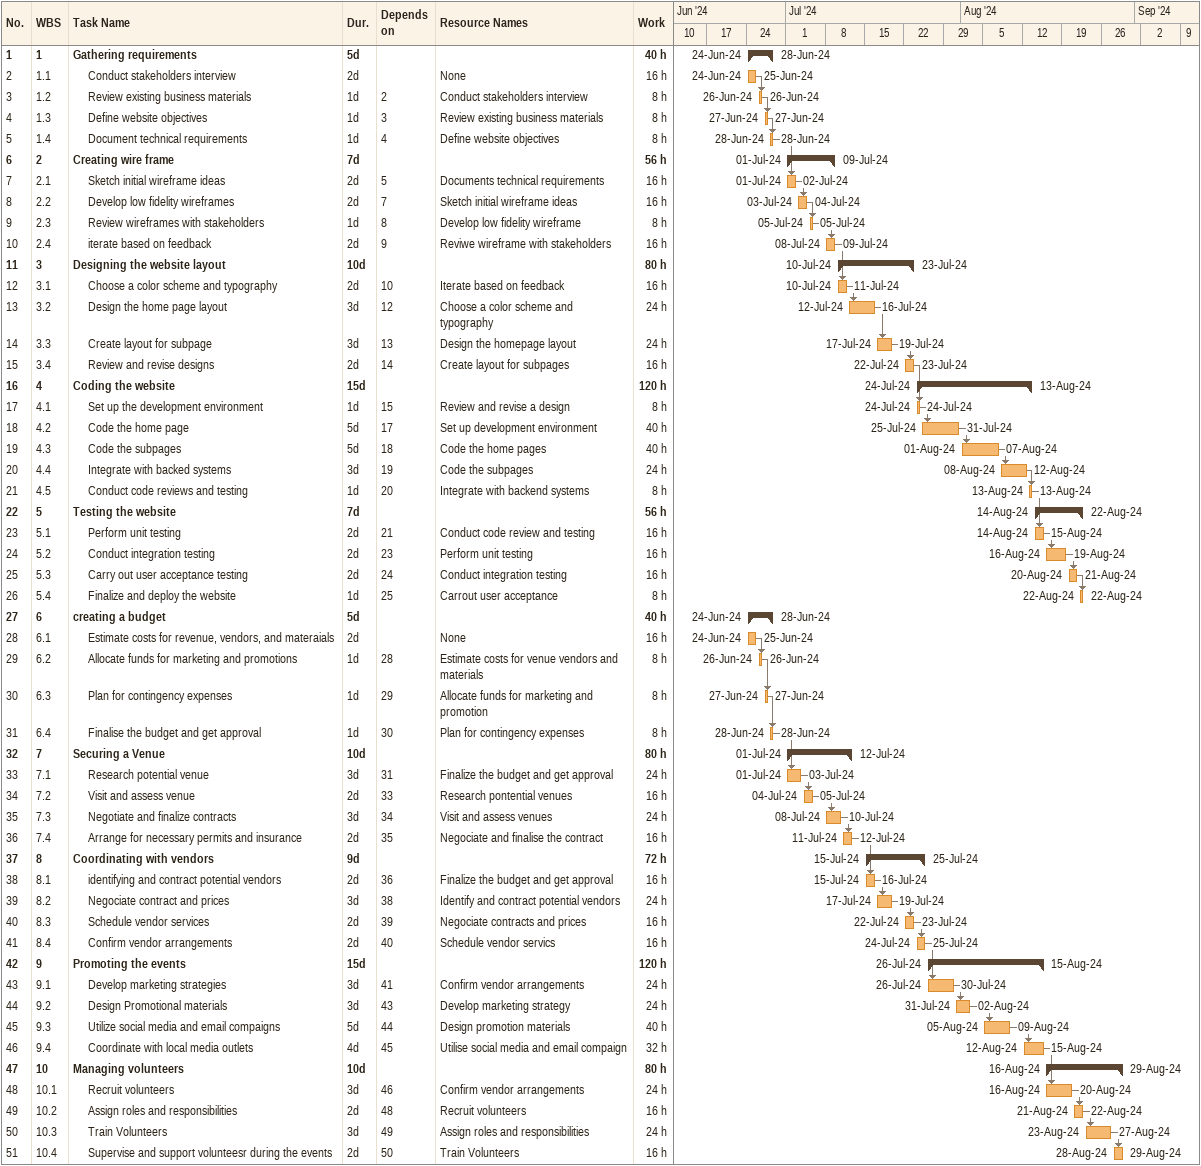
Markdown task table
| ID | WBS | Task | Duration | Start | Finish | Predecessors | Resources | Work (h) |
|---|---|---|---|---|---|---|---|---|
| 1 | 1 | **Gathering requirements** | 5d | 2024-06-24 | 2024-06-28 |  |  | 40 |
| 2 | 1.1 | Conduct stakeholders interview | 2d | 2024-06-24 | 2024-06-25 |  | None | 16 |
| 3 | 1.2 | Review existing business materials | 1d | 2024-06-26 | 2024-06-26 | 2 | Conduct stakeholders interview | 8 |
| 4 | 1.3 | Define website objectives | 1d | 2024-06-27 | 2024-06-27 | 3 | Review existing business materials | 8 |
| 5 | 1.4 | Document technical requirements | 1d | 2024-06-28 | 2024-06-28 | 4 | Define website objectives | 8 |
| 6 | 2 | **Creating wire frame** | 7d | 2024-07-01 | 2024-07-09 |  |  | 56 |
| 7 | 2.1 | Sketch initial wireframe ideas | 2d | 2024-07-01 | 2024-07-02 | 5 | Documents technical requirements | 16 |
| 8 | 2.2 | Develop low fidelity wireframes | 2d | 2024-07-03 | 2024-07-04 | 7 | Sketch initial wireframe ideas | 16 |
| 9 | 2.3 | Review wireframes with stakeholders | 1d | 2024-07-05 | 2024-07-05 | 8 | Develop low fidelity wireframe | 8 |
| 10 | 2.4 | iterate based on feedback | 2d | 2024-07-08 | 2024-07-09 | 9 | Reviwe wireframe with stakeholders | 16 |
| 11 | 3 | **Designing the website layout** | 10d | 2024-07-10 | 2024-07-23 |  |  | 80 |
| 12 | 3.1 | Choose a color scheme and typography | 2d | 2024-07-10 | 2024-07-11 | 10 | Iterate based on feedback | 16 |
| 13 | 3.2 | Design the home page layout | 3d | 2024-07-12 | 2024-07-16 | 12 | Choose a color scheme and typography | 24 |
| 14 | 3.3 | Create layout for subpage | 3d | 2024-07-17 | 2024-07-19 | 13 | Design the homepage layout | 24 |
| 15 | 3.4 | Review and revise designs | 2d | 2024-07-22 | 2024-07-23 | 14 | Create layout for subpages | 16 |
| 16 | 4 | **Coding the website** | 15d | 2024-07-24 | 2024-08-13 |  |  | 120 |
| 17 | 4.1 | Set up the development environment | 1d | 2024-07-24 | 2024-07-24 | 15 | Review and revise a design | 8 |
| 18 | 4.2 | Code the home page | 5d | 2024-07-25 | 2024-07-31 | 17 | Set up development environment | 40 |
| 19 | 4.3 | Code the subpages | 5d | 2024-08-01 | 2024-08-07 | 18 | Code the home pages | 40 |
| 20 | 4.4 | Integrate with backed systems | 3d | 2024-08-08 | 2024-08-12 | 19 | Code the subpages | 24 |
| 21 | 4.5 | Conduct code reviews and testing | 1d | 2024-08-13 | 2024-08-13 | 20 | Integrate with backend systems | 8 |
| 22 | 5 | **Testing the website** | 7d | 2024-08-14 | 2024-08-22 |  |  | 56 |
| 23 | 5.1 | Perform unit testing | 2d | 2024-08-14 | 2024-08-15 | 21 | Conduct code review and testing | 16 |
| 24 | 5.2 | Conduct integration testing | 2d | 2024-08-16 | 2024-08-19 | 23 | Perform unit testing | 16 |
| 25 | 5.3 | Carry out user acceptance testing | 2d | 2024-08-20 | 2024-08-21 | 24 | Conduct integration testing | 16 |
| 26 | 5.4 | Finalize and deploy the website | 1d | 2024-08-22 | 2024-08-22 | 25 | Carrout user acceptance | 8 |
| 27 | 6 | **creating a budget** | 5d | 2024-06-24 | 2024-06-28 |  |  | 40 |
| 28 | 6.1 | Estimate costs for revenue, vendors, and materaials | 2d | 2024-06-24 | 2024-06-25 |  | None | 16 |
| 29 | 6.2 | Allocate funds for marketing and promotions | 1d | 2024-06-26 | 2024-06-26 | 28 | Estimate costs for venue vendors and materials | 8 |
| 30 | 6.3 | Plan for contingency expenses | 1d | 2024-06-27 | 2024-06-27 | 29 | Allocate funds for marketing and promotion | 8 |
| 31 | 6.4 | Finalise the budget and get approval | 1d | 2024-06-28 | 2024-06-28 | 30 | Plan for contingency expenses | 8 |
| 32 | 7 | **Securing a Venue** | 10d | 2024-07-01 | 2024-07-12 |  |  | 80 |
| 33 | 7.1 | Research potential venue | 3d | 2024-07-01 | 2024-07-03 | 31 | Finalize the budget and get approval | 24 |
| 34 | 7.2 | Visit and assess venue | 2d | 2024-07-04 | 2024-07-05 | 33 | Research pontential venues | 16 |
| 35 | 7.3 | Negotiate and finalize contracts | 3d | 2024-07-08 | 2024-07-10 | 34 | Visit and assess venues | 24 |
| 36 | 7.4 | Arrange for necessary permits and insurance | 2d | 2024-07-11 | 2024-07-12 | 35 | Negociate and finalise the contract | 16 |
| 37 | 8 | **Coordinating with vendors** | 9d | 2024-07-15 | 2024-07-25 |  |  | 72 |
| 38 | 8.1 | identifying and contract potential vendors | 2d | 2024-07-15 | 2024-07-16 | 36 | Finalize the budget and get approval | 16 |
| 39 | 8.2 | Negociate contract and prices | 3d | 2024-07-17 | 2024-07-19 | 38 | Identify and contract potential vendors | 24 |
| 40 | 8.3 | Schedule vendor services | 2d | 2024-07-22 | 2024-07-23 | 39 | Negociate contracts and prices | 16 |
| 41 | 8.4 | Confirm vendor arrangements | 2d | 2024-07-24 | 2024-07-25 | 40 | Schedule vendor servics | 16 |
| 42 | 9 | **Promoting the events** | 15d | 2024-07-26 | 2024-08-15 |  |  | 120 |
| 43 | 9.1 | Develop marketing strategies | 3d | 2024-07-26 | 2024-07-30 | 41 | Confirm vendor arrangements | 24 |
| 44 | 9.2 | Design Promotional materials | 3d | 2024-07-31 | 2024-08-02 | 43 | Develop marketing strategy | 24 |
| 45 | 9.3 | Utilize social media and email compaigns | 5d | 2024-08-05 | 2024-08-09 | 44 | Design promotion materials | 40 |
| 46 | 9.4 | Coordinate with local media outlets | 4d | 2024-08-12 | 2024-08-15 | 45 | Utilise social media and email compaign | 32 |
| 47 | 10 | **Managing volunteers** | 10d | 2024-08-16 | 2024-08-29 |  |  | 80 |
| 48 | 10.1 | Recruit volunteers | 3d | 2024-08-16 | 2024-08-20 | 46 | Confirm vendor arrangements | 24 |
| 49 | 10.2 | Assign roles and responsibilities | 2d | 2024-08-21 | 2024-08-22 | 48 | Recruit volunteers | 16 |
| 50 | 10.3 | Train Volunteers | 3d | 2024-08-23 | 2024-08-27 | 49 | Assign roles and responsibilities | 24 |
| 51 | 10.4 | Supervise and support volunteesr during the events | 2d | 2024-08-28 | 2024-08-29 | 50 | Train Volunteers | 16 |
